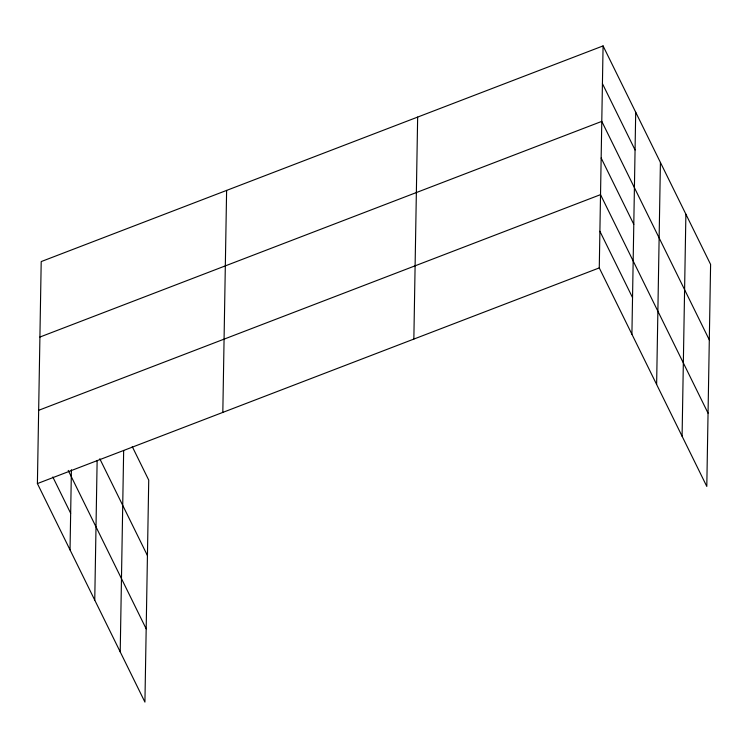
<?xml version="1.0" encoding="UTF-8"?>
<svg xmlns="http://www.w3.org/2000/svg" width="748" height="748" viewBox="0 0 748 748"><rect width="100%" height="100%" fill="white"/><g stroke="black" fill="none" stroke-linecap="round" stroke-linejoin="round"><path stroke-width="1.12" d="M132.256 446.612L148.73 480.094L144.925 702.091L37.4 483.573L41.205 261.576L603.075 45.909L710.6 264.427L706.795 486.424L599.27 267.906L603.075 45.909M70.032 549.892L71.406 469.772M94.753 600.12L97.137 460.469M120.213 651.873L123.663 450.455M222.82 412.4L226.616 190.403M413.85 339.078L417.655 117.071M631.91 334.225L635.707 112.228M656.622 384.453L660.419 162.456M682.083 436.206L685.888 214.199M39.906 337.049L601.785 121.382L709.31 339.91M38.653 410.315L600.522 194.648L708.057 413.167M37.4 483.573L599.27 267.906M602.43 83.645L635.061 149.965M601.158 158.015L633.79 224.335M599.896 231.272L632.537 297.601M99.802 458.776L147.44 555.577M68.227 470.417L146.178 628.834M52.818 477L70.658 513.268"/></g></svg>
